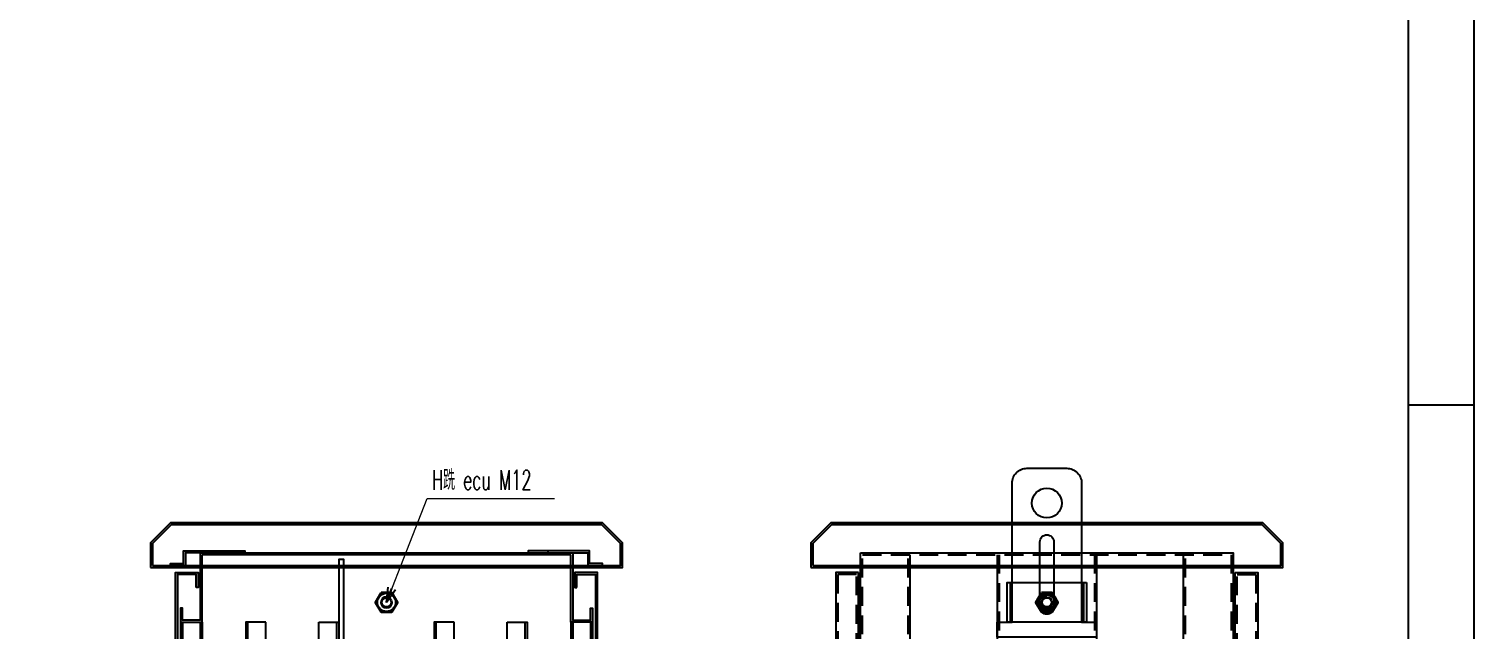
# Model space of a CAD drawing. Header units: millimetres. Extents: x -33730 to 17150, y -76829 to -27437.
# Drawn here: x -2125 to -670, y -54979 to -54373 of the extents above; entities that cross this region are included whole.
import ezdxf
from ezdxf.enums import TextEntityAlignment as Align

# ---------------------------------------------------------------- set-up
doc = ezdxf.new("R2010")
doc.units = ezdxf.units.MM
doc.header["$LTSCALE"] = 3
doc.linetypes.add('HIDDEN', pattern=[9.525, 6.35, -3.175])
doc.layers.add('@.TEXT', color=7, linetype='Continuous')
doc.layers.add('@.VISIBLE', color=7, linetype='Continuous')
doc.layers.add('FIN', color=8, linetype='Continuous', lineweight=18)
doc.layers.add('FORT', color=2, linetype='Continuous', lineweight=35)
doc.styles.add('Ann_w01', font='romans.shx', dxfattribs={"width": 0.6, "bigfont": 'chineset.shx'})
doc.styles.add('Arial', font='arial.ttf')
doc.dimstyles.new('Dim 01_SC15', dxfattribs={"dimscale": 15, "dimtxt": 2, "dimasz": 1, "dimexe": 0.5, "dimexo": 0.5, "dimgap": 0.5, "dimtad": 1, "dimdec": 1, "dimzin": 12, "dimdsep": 46, "dimtxsty": 'Ann_w01', "dimblk": 'OPEN30', "dimcen": 1.5, "dimclrd": 6, "dimclre": 6, "dimclrt": 3, "dimazin": 3, "dimtm": 1e-09, "dimtfac": 1, "dimtdec": 1, "dimtix": 1, "dimtmove": 0, "dimatfit": 3, "dimldrblk": 'OPEN30', "dimfxl": 1, "dimtolj": 1, "dimlwd": 0, "dimlwe": 0, "dimarcsym": 0})

# ---------------------------------------------------------------- blocks, each defined once
blk = doc.blocks.new('A$C7496116a')
at = {"layer": '@.VISIBLE', "color": 3}
for points in [[(70, 170, -0.414214), (85, 155), (85, 15), (100, 15), (100, 0), (0, 0), (0, 15), (15, 15), (15, 155, -0.414214), (30, 170)], [(50, 103), (50, 103, -0.414214), (57, 96), (57, 30, -0.414214), (50, 23), (50, 23, -0.414214), (43, 30), (43, 96, -0.414214)]]:
    blk.add_lwpolyline(points, format="xyb", close=True, dxfattribs=at)
blk.add_circle((50, 135), 15, dxfattribs=at)
blk = doc.blocks.new('HM12_FACE')
at = {"layer": 'FIN'}
blk.add_arc((0, 0), 6, 90, 0, dxfattribs=at)
at = {"layer": 'FORT'}
blk.add_lwpolyline([(-5.5, 9.5), (-11, 0), (-5.5, -9.5), (5.5, -9.5), (11, 0), (5.5, 9.5)], close=True, dxfattribs=at)
for radius in [9.5, 4.95]:
    blk.add_circle((0, 0), radius, dxfattribs=at)
blk = doc.blocks.new('_Open30')
at = {"color": 0, "linetype": 'ByBlock', "lineweight": -2}
for p, q in [((-1, 0.268), (0, 0)), ((0, 0), (-1, -0.268)), ((0, 0), (-1, 0))]:
    blk.add_line(p, q, dxfattribs=at)
blk = doc.blocks.new('KHUNG BAN VE (Made by Tung)')
at = {"layer": '@.VISIBLE', "color": 8}
blk.add_line((294, 156), (297, 156), dxfattribs=at)
for points in [[(0, 0), (297, 0), (297, 210), (0, 210)], [(3, 3), (294, 3), (294, 207), (3, 207)]]:
    blk.add_lwpolyline(points, close=True, dxfattribs=at)
at = {"layer": '@.TEXT', "color": 1, "style": 'Arial'}
for tag, height, p in [('DESIGNER_NAME', 2, (38, 15.5)), ('PROJECT_CODE', 2, (258.5, 15.5)), ('SCALE', 2, (289, 15.5)), ('APPROVED_NAME', 2, (38, 10.5)), ('CUSTOMER_NAME', 2, (258.5, 10.5)), ('PAGE', 2, (289, 10.5)), ('DRAWING_NAME', 4, (173, 8)), ('TOTAL', 2, (289, 5.5))]:
    blk.add_attdef(tag, text='', height=height, dxfattribs=at).set_placement(p, align=Align.MIDDLE_CENTER)

msp = doc.modelspace()

# ---------------------------------------------------------------- linework, layer by layer
at = {"layer": '@.VISIBLE'}
for p, q in [((-1952.33, -54900.91), (-1577.33, -54900.91)), ((-1579.33, -54902.91), (-1950.33, -54902.91)), ((-1237.61, -56068.91), (-1237.61, -54902.91)), ((-1150.11, -54902.91), (-1150.11, -56068.91)), ((-1050.11, -54902.91), (-1050.11, -56068.91)), ((-962.61, -56068.91), (-962.61, -54902.91)), ((-1137.11, -54930.91), (-1137.11, -54970.91)), ((-1063.11, -54930.91), (-1063.11, -54970.91))]:
    msp.add_line(p, q, dxfattribs=at)
at = {"layer": '@.VISIBLE', "color": 6}
for p, q in [((-1927.33, -54898.91), (-1927.33, -54900.91)), ((-1602.33, -54898.91), (-1602.33, -54900.91))]:
    msp.add_line(p, q, dxfattribs=at)
at = {"layer": '@.VISIBLE', "color": 1}
for p, q in [((-1967.33, -54915.91), (-1967.33, -54913.91)), ((-1562.33, -54915.91), (-1562.33, -54913.91)), ((-1302.61, -54915.91), (-1302.61, -54913.91)), ((-897.61, -54915.91), (-897.61, -54913.91))]:
    msp.add_line(p, q, dxfattribs=at)
at = {"layer": '@.VISIBLE', "linetype": 'HIDDEN'}
for p, q in [((-1239.61, -56068.91), (-1239.61, -54902.91)), ((-1148.11, -54902.91), (-1148.11, -56068.91)), ((-1052.11, -54902.91), (-1052.11, -56068.91)), ((-960.61, -56068.91), (-960.61, -54902.91))]:
    msp.add_line(p, q, dxfattribs=at)
at = {"layer": '@.VISIBLE', "color": 252}
for p, q in [((-1972.33, -54970.91), (-1972.33, -55700.91)), ((-1950.33, -54970.91), (-1950.33, -55700.91)), ((-1579.33, -54970.91), (-1579.33, -55700.91)), ((-1557.33, -54970.91), (-1557.33, -55700.91))]:
    msp.add_line(p, q, dxfattribs=at)
at = {"layer": '@.VISIBLE', "color": 252, "linetype": 'HIDDEN'}
for p, q in [((-1970.33, -54970.91), (-1970.33, -55700.91)), ((-1952.33, -54970.91), (-1952.33, -55700.91)), ((-1577.33, -54970.91), (-1577.33, -55700.91)), ((-1559.33, -54970.91), (-1559.33, -55700.91))]:
    msp.add_line(p, q, dxfattribs=at)
at = {"layer": '@.VISIBLE', "color": 2}
for p, q in [((-1904.38, -55700.91), (-1904.38, -54970.91)), ((-1625.28, -55700.91), (-1625.28, -54970.91))]:
    msp.add_line(p, q, dxfattribs=at)
at = {"layer": '@.VISIBLE', "color": 151}
for p, q in [((-1814.88, -55700.91), (-1814.88, -54970.91)), ((-1714.78, -55700.91), (-1714.78, -54970.91))]:
    msp.add_line(p, q, dxfattribs=at)
at = {"layer": '@.VISIBLE', "color": 1}
for points in [[(-2002.33, -54915.91), (-1527.33, -54915.91), (-1527.33, -54890.91), (-1547.33, -54870.91), (-1982.33, -54870.91), (-2002.33, -54890.91)], [(-2000.33, -54913.91), (-1529.33, -54913.91), (-1529.33, -54891.73), (-1548.16, -54872.91), (-1981.5, -54872.91), (-2000.33, -54891.73)], [(-1337.61, -54915.91), (-862.61, -54915.91), (-862.61, -54890.91), (-882.61, -54870.91), (-1317.61, -54870.91), (-1337.61, -54890.91)], [(-1335.61, -54913.91), (-864.61, -54913.91), (-864.61, -54891.73), (-883.44, -54872.91), (-1316.78, -54872.91), (-1335.61, -54891.73)]]:
    msp.add_lwpolyline(points, close=True, dxfattribs=at)
at = {"layer": '@.VISIBLE', "color": 6}
for points in [[(-1907.33, -54900.91), (-1967.33, -54900.91), (-1967.33, -54913.91), (-1982.33, -54913.91), (-1982.33, -54911.91), (-1969.33, -54911.91), (-1969.33, -54898.91), (-1907.33, -54898.91)], [(-1622.33, -54900.91), (-1562.33, -54900.91), (-1562.33, -54913.91), (-1547.33, -54913.91), (-1547.33, -54911.91), (-1560.33, -54911.91), (-1560.33, -54898.91), (-1622.33, -54898.91)]]:
    msp.add_lwpolyline(points, close=True, dxfattribs=at)
at = {"layer": '@.VISIBLE'}
for points in [[(-1952.33, -54900.91), (-1952.33, -54968.91), (-1970.33, -54968.91), (-1970.33, -54956.91), (-1972.33, -54956.91), (-1972.33, -54970.91), (-1950.33, -54970.91), (-1950.33, -54902.91)], [(-1577.33, -54900.91), (-1577.33, -54968.91), (-1559.33, -54968.91), (-1559.33, -54956.91), (-1557.33, -54956.91), (-1557.33, -54970.91), (-1579.33, -54970.91), (-1579.33, -54902.91)]]:
    msp.add_lwpolyline(points, dxfattribs=at)
for points in [[(-1287.61, -54900.91), (-912.61, -54900.91), (-912.61, -56070.91), (-1287.61, -56070.91)], [(-1060.11, -54930.91), (-1060.11, -54970.91), (-1140.11, -54970.91), (-1140.11, -54930.91)]]:
    msp.add_lwpolyline(points, close=True, dxfattribs=at)
at = {"layer": '@.VISIBLE', "color": 2}
for points in [[(-1812.88, -55333.91), (-1807.88, -55333.91), (-1807.88, -54907.91), (-1812.88, -54907.91)], [(-1886.38, -54970.91), (-1906.38, -54970.91), (-1906.38, -55700.91), (-1886.38, -55700.91)], [(-1643.28, -54970.91), (-1623.28, -54970.91), (-1623.28, -55700.91), (-1643.28, -55700.91)]]:
    msp.add_lwpolyline(points, close=True, dxfattribs=at)
at = {"layer": '@.VISIBLE', "linetype": 'HIDDEN'}
msp.add_lwpolyline([(-1285.61, -54902.91), (-914.61, -54902.91), (-914.61, -56068.91), (-1285.61, -56068.91)], close=True, dxfattribs=at)
at = {"layer": '@.VISIBLE', "color": 4}
for points in [[(-1956.33, -54935.91), (-1956.33, -54922.91), (-1975.33, -54922.91), (-1975.33, -55743.91), (-1956.33, -55743.91), (-1956.33, -55730.91), (-1954.33, -55730.91), (-1954.33, -55745.91), (-1977.33, -55745.91), (-1977.33, -54920.91), (-1954.33, -54920.91), (-1954.33, -54935.91)], [(-1573.33, -54935.91), (-1573.33, -54922.91), (-1554.33, -54922.91), (-1554.33, -55743.91), (-1573.33, -55743.91), (-1573.33, -55730.91), (-1575.33, -55730.91), (-1575.33, -55745.91), (-1552.33, -55745.91), (-1552.33, -54920.91), (-1575.33, -54920.91), (-1575.33, -54935.91)], [(-1289.61, -54920.91), (-1312.61, -54920.91), (-1312.61, -55745.91), (-1289.61, -55745.91)], [(-910.61, -54920.91), (-887.61, -54920.91), (-887.61, -55745.91), (-910.61, -55745.91)]]:
    msp.add_lwpolyline(points, close=True, dxfattribs=at)
at = {"layer": '@.VISIBLE', "color": 4, "linetype": 'HIDDEN'}
for points in [[(-1291.61, -54922.91), (-1310.61, -54922.91), (-1310.61, -55743.91), (-1291.61, -55743.91)], [(-908.61, -54922.91), (-889.61, -54922.91), (-889.61, -55743.91), (-908.61, -55743.91)]]:
    msp.add_lwpolyline(points, close=True, dxfattribs=at)
at = {"layer": '@.VISIBLE', "color": 151}
for points in [[(-1832.88, -54970.91), (-1812.88, -54970.91), (-1812.88, -55700.91), (-1832.88, -55700.91)], [(-1696.78, -54970.91), (-1716.78, -54970.91), (-1716.78, -55700.91), (-1696.78, -55700.91)]]:
    msp.add_lwpolyline(points, close=True, dxfattribs=at)
at = {"layer": '@.VISIBLE'}
msp.add_circle((-1100.11, -54950.91), 7.5, dxfattribs=at)

# ---------------------------------------------------------------- block references
for p in [(-1764.83, -54950.91), (-1100.11, -54950.91), (-1100.11, -54950.91)]:
    msp.add_blockref('HM12_FACE', p)
at = {"layer": '@.VISIBLE', "xscale": 22, "yscale": 22, "zscale": 22}
msp.add_blockref('KHUNG BAN VE (Made by Tung)', (-7204.05, -58183.99), dxfattribs=at)
at = {"layer": '@.VISIBLE'}
msp.add_blockref('A$C7496116a', (-1150.11, -54985.91), dxfattribs=at)

# ---------------------------------------------------------------- texts
at = {"layer": '@.VISIBLE', "style": 'Ann_w01', "width": 0.6}
msp.add_text('H跣 ecu M12', height=19.839, dxfattribs=at).set_placement((-1719, -54837.55))

# ---------------------------------------------------------------- leaders
at = {"layer": '@.VISIBLE'}
msp.add_leader([(-1764.83, -54950.91), (-1723.87, -54846.31), (-1595.88, -54846.31)], dimstyle='Dim 01_SC15', override={"dimgap": 0.5, "dimtad": 0}, dxfattribs=at)

doc.saveas('drawing.dxf')
